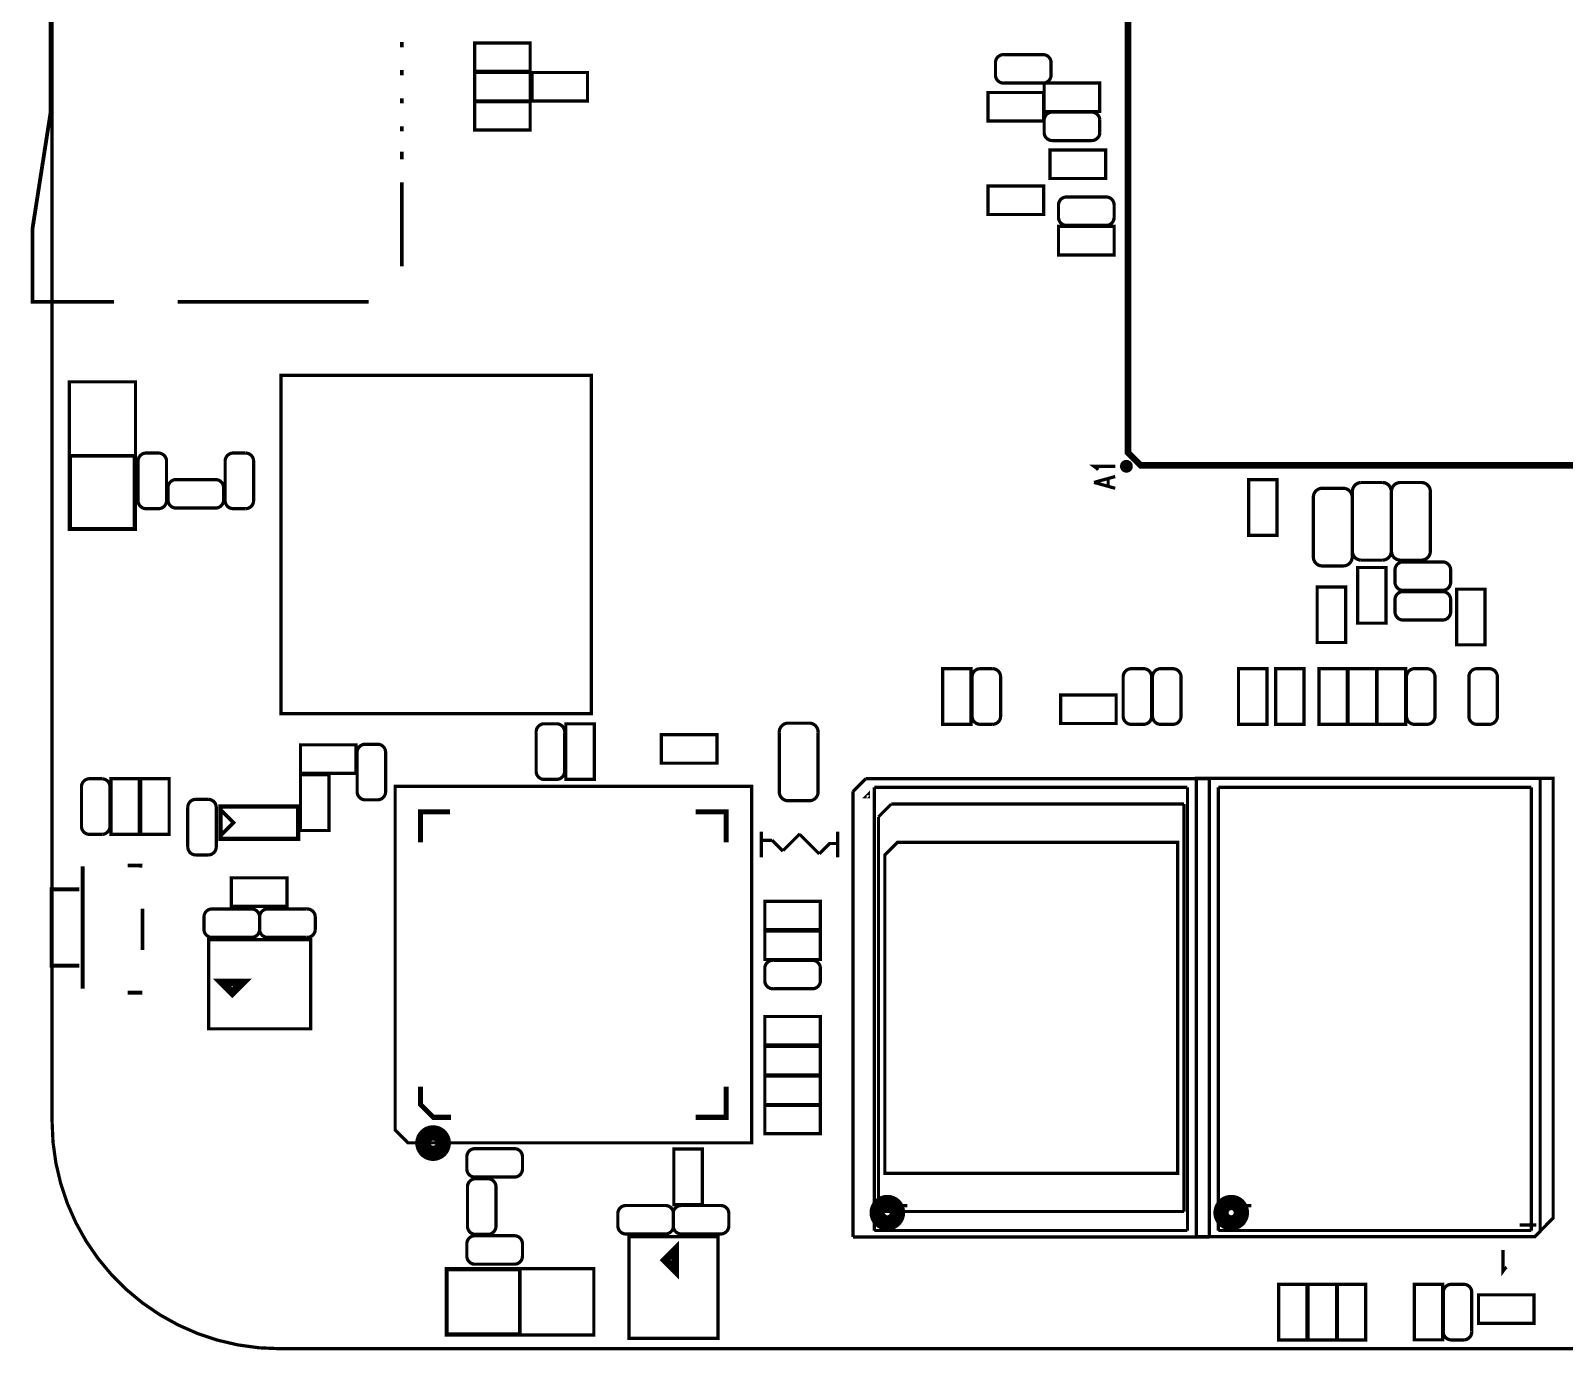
# Model space of a CAD drawing. Extents: x 24 to 194, y 25 to 135.
# Drawn here: x 24.6 to 84.8, y 25.3 to 77.2 of the extents above; entities that cross this region are included whole.
import ezdxf

# ---------------------------------------------------------------- set-up
doc = ezdxf.new("R2010")
doc.units = 0
doc.layers.add('SILKSCREENTOP_P', color=7, linetype='CONTINUOUS')

msp = doc.modelspace()

# ---------------------------------------------------------------- linework, layer by layer
at = {"layer": 'SILKSCREENTOP_P'}
for points, const_width in [([(25.4, 125.03277), (25.4, 34.345118)], 0.127), ([(27.835098, 66.511932), (24.634698, 66.511932), (24.634698, 69.410072), (25.335738, 73.910952), (25.335738, 81.309972), (27.736038, 81.309972)], 0.150114), ([(86.658704, 60.089542), (68.158614, 60.089542), (67.658742, 60.589668), (67.658742, 79.089758), (86.658704, 79.089758), (86.658704, 60.089542)], 0.254), ([(39.135558, 76.710032), (39.135558, 76.511912)], 0.150114), ([(43.290744, 75.560936), (41.995344, 75.560936), (41.995344, 76.678536), (42.884344, 76.678536)], 0.127), ([(43.290744, 75.560936), (44.179744, 75.560936), (44.179744, 76.678536), (42.833544, 76.678536)], 0.127), ([(62.454536, 75.916028), (62.454536, 75.408028)], 0.127), ([(63.343536, 76.220828), (62.784736, 76.220828)], 0.127), ([(64.308736, 76.220828), (63.343536, 76.220828)], 0.127), ([(64.638936, 75.408028), (64.638936, 75.916028)], 0.127), ([(39.135558, 75.610212), (39.135558, 75.412092)], 0.150114), ([(43.290744, 74.400918), (41.995344, 74.400918), (41.995344, 75.518518), (42.884344, 75.518518)], 0.127), ([(43.290744, 74.400918), (44.179744, 74.400918), (44.179744, 75.518518), (42.833544, 75.518518)], 0.127), ([(45.13707, 75.518518), (44.24807, 75.518518), (44.24807, 74.400918), (45.59427, 74.400918)], 0.127), ([(45.13707, 75.518518), (46.43247, 75.518518), (46.43247, 74.400918), (45.54347, 74.400918)], 0.127), ([(63.054484, 74.732388), (62.165484, 74.732388), (62.165484, 73.614788), (63.511684, 73.614788)], 0.127), ([(62.784736, 75.103228), (63.343536, 75.103228), (64.308736, 75.103228)], 0.127), ([(63.054484, 74.732388), (64.349884, 74.732388), (64.349884, 73.614788), (63.460884, 73.614788)], 0.127), ([(65.256156, 75.10272), (64.367156, 75.10272), (64.367156, 73.98512), (65.713356, 73.98512)], 0.127), ([(65.256156, 75.10272), (66.551556, 75.10272), (66.551556, 73.98512), (65.662556, 73.98512)], 0.127), ([(39.135558, 74.510392), (39.135558, 74.312272)], 0.150114), ([(43.290744, 73.259188), (41.995344, 73.259188), (41.995344, 74.376788), (42.884344, 74.376788)], 0.127), ([(43.290744, 73.259188), (44.179744, 73.259188), (44.179744, 74.376788), (42.833544, 74.376788)], 0.127), ([(64.367156, 73.65873), (64.367156, 73.15073)], 0.127), ([(65.256156, 73.96353), (64.697356, 73.96353)], 0.127), ([(66.221356, 73.96353), (65.256156, 73.96353)], 0.127), ([(66.551556, 73.15073), (66.551556, 73.65873)], 0.127), ([(39.135558, 73.410572), (39.135558, 73.209912)], 0.150114), ([(64.697356, 72.84593), (65.256156, 72.84593), (66.221356, 72.84593)], 0.127), ([(39.135558, 72.409812), (39.135558, 72.110092)], 0.150114), ([(65.89141, 71.355966), (64.59601, 71.355966), (64.59601, 72.473566), (65.48501, 72.473566)], 0.127), ([(65.89141, 71.355966), (66.78041, 71.355966), (66.78041, 72.473566), (65.43421, 72.473566)], 0.127), ([(39.135558, 71.210932), (39.135558, 67.911472)], 0.150114), ([(63.457582, 69.941186), (62.162182, 69.941186), (62.162182, 71.058786), (63.051182, 71.058786)], 0.127), ([(63.457582, 69.941186), (64.346582, 69.941186), (64.346582, 71.058786), (63.000382, 71.058786)], 0.127), ([(65.819782, 70.630796), (65.260982, 70.630796)], 0.127), ([(66.784982, 70.630796), (65.819782, 70.630796)], 0.127), ([(64.930782, 70.325996), (64.930782, 69.817996)], 0.127), ([(67.115182, 69.817996), (67.115182, 70.325996)], 0.127), ([(65.819782, 69.47281), (64.930782, 69.47281), (64.930782, 68.35521), (66.276982, 68.35521)], 0.127), ([(65.260982, 69.513196), (65.819782, 69.513196), (66.784982, 69.513196)], 0.127), ([(65.819782, 69.47281), (67.115182, 69.47281), (67.115182, 68.35521), (66.226182, 68.35521)], 0.127), ([(30.334458, 66.511932), (37.835078, 66.511932)], 0.150114), ([(26.07691, 57.570878), (26.07691, 63.370968), (28.677108, 63.370968), (28.677108, 57.570878), (26.07691, 57.570878)], 0.127), ([(34.393632, 63.621412), (46.585632, 63.621412), (46.585632, 50.337212), (34.393632, 50.337212), (34.393632, 63.621412)], 0.127), ([(26.106882, 57.588658), (26.106882, 60.46343), (28.646882, 60.46343), (28.646882, 57.588658), (26.106882, 57.588658)], 0.1524), ([(28.777946, 60.242958), (28.777946, 59.684158), (28.777946, 58.718958)], 0.127), ([(29.590746, 60.573158), (29.082746, 60.573158)], 0.127), ([(29.895546, 59.684158), (29.895546, 60.242958)], 0.127), ([(32.197802, 60.243212), (32.197802, 59.684412), (32.197802, 58.719212)], 0.127), ([(33.010602, 60.573412), (32.502602, 60.573412)], 0.127), ([(33.315402, 59.684412), (33.315402, 60.243212)], 0.127), ([(29.895546, 58.718958), (29.895546, 59.684158)], 0.127), ([(33.315402, 58.719212), (33.315402, 59.684412)], 0.127), ([(66.483992, 59.911234), (66.444368, 59.968892), (66.325242, 60.055506), (67.158616, 60.055506)], 0.127), ([(66.325242, 59.420506), (67.158616, 59.651392)], 0.127), ([(29.953458, 59.226958), (29.953458, 58.718958)], 0.127), ([(31.807658, 59.531758), (31.248858, 59.531758), (30.283658, 59.531758)], 0.127), ([(32.137858, 58.718958), (32.137858, 59.226958)], 0.127), ([(66.325242, 59.420506), (67.158616, 59.18962)], 0.127), ([(66.88074, 59.276234), (66.88074, 59.564778)], 0.127), ([(73.513442, 58.639456), (73.513442, 59.528456), (72.395842, 59.528456), (72.395842, 58.182256)], 0.127), ([(76.134468, 59.189366), (75.270868, 59.189366)], 0.127), ([(76.475336, 59.048142), (76.475336, 58.235342)], 0.127), ([(77.669136, 59.416442), (76.805536, 59.416442)], 0.127), ([(77.999336, 56.736742), (77.999336, 58.235342), (77.999336, 59.048142)], 0.127), ([(78.010004, 59.048142), (78.010004, 57.549542), (78.010004, 56.736742)], 0.127), ([(79.203804, 59.416442), (78.340204, 59.416442)], 0.127), ([(79.534004, 57.549542), (79.534004, 59.048142)], 0.127), ([(29.082746, 58.388758), (29.590746, 58.388758)], 0.127), ([(30.283658, 58.414158), (31.248858, 58.414158)], 0.127), ([(31.248858, 58.414158), (31.807658, 58.414158)], 0.127), ([(32.502602, 58.389012), (33.010602, 58.389012)], 0.127), ([(73.513442, 58.639456), (73.513442, 57.344056), (72.395842, 57.344056), (72.395842, 58.233056)], 0.127), ([(74.940668, 58.821066), (74.940668, 58.008266)], 0.127), ([(76.464668, 56.509666), (76.464668, 58.008266), (76.464668, 58.821066)], 0.127), ([(74.940668, 58.008266), (74.940668, 56.509666)], 0.127), ([(76.475336, 58.235342), (76.475336, 56.736742)], 0.127), ([(79.534004, 56.736742), (79.534004, 57.549542)], 0.127), ([(75.270868, 56.141366), (76.134468, 56.141366)], 0.127), ([(77.798168, 55.189882), (77.798168, 56.078882), (76.680568, 56.078882), (76.680568, 54.732682)], 0.127), ([(76.805536, 56.368442), (77.669136, 56.368442)], 0.127), ([(78.14818, 55.9943), (78.14818, 55.4863)], 0.127), ([(78.340204, 56.368442), (79.203804, 56.368442)], 0.127), ([(80.00238, 56.2991), (79.44358, 56.2991), (78.47838, 56.2991)], 0.127), ([(80.33258, 55.4863), (80.33258, 55.9943)], 0.127), ([(76.206858, 54.427882), (76.206858, 55.316882), (75.089258, 55.316882), (75.089258, 53.970682)], 0.127), ([(77.798168, 55.189882), (77.798168, 53.894482), (76.680568, 53.894482), (76.680568, 54.783482)], 0.127), ([(78.14818, 54.82971), (78.14818, 54.32171)], 0.127), ([(78.47838, 55.1815), (79.44358, 55.1815)], 0.127), ([(80.00238, 55.13451), (79.44358, 55.13451), (78.47838, 55.13451)], 0.127), ([(79.44358, 55.1815), (80.00238, 55.1815)], 0.127), ([(80.33258, 54.32171), (80.33258, 54.82971)], 0.127), ([(81.684114, 54.337966), (81.684114, 55.226966), (80.566514, 55.226966), (80.566514, 53.880766)], 0.127), ([(76.206858, 54.427882), (76.206858, 53.132482), (75.089258, 53.132482), (75.089258, 54.021482)], 0.127), ([(81.684114, 54.337966), (81.684114, 53.042566), (80.566514, 53.042566), (80.566514, 53.931566)], 0.127), ([(78.47838, 54.01691), (79.44358, 54.01691)], 0.127), ([(79.44358, 54.01691), (80.00238, 54.01691)], 0.127), ([(60.378848, 50.809144), (60.378848, 52.104544), (61.496448, 52.104544), (61.496448, 51.215544)], 0.127), ([(61.53785, 51.774344), (61.53785, 51.215544), (61.53785, 50.250344)], 0.127), ([(62.35065, 52.104544), (61.84265, 52.104544)], 0.127), ([(62.65545, 51.215544), (62.65545, 51.774344)], 0.127), ([(67.471544, 51.774344), (67.471544, 51.215544), (67.471544, 50.250344)], 0.127), ([(68.284344, 52.104544), (67.776344, 52.104544)], 0.127), ([(68.589144, 51.215544), (68.589144, 51.774344)], 0.127), ([(68.623942, 51.774344), (68.623942, 51.215544), (68.623942, 50.250344)], 0.127), ([(69.436742, 52.104544), (68.928742, 52.104544)], 0.127), ([(69.741542, 51.215544), (69.741542, 51.774344)], 0.127), ([(73.119742, 51.21529), (73.119742, 52.10429), (72.002142, 52.10429), (72.002142, 50.75809)], 0.127), ([(74.576432, 51.215544), (74.576432, 52.104544), (73.458832, 52.104544), (73.458832, 50.758344)], 0.127), ([(75.160124, 50.809144), (75.160124, 52.104544), (76.277724, 52.104544), (76.277724, 51.215544)], 0.127), ([(76.30287, 50.809144), (76.30287, 52.104544), (77.42047, 52.104544), (77.42047, 51.215544)], 0.127), ([(77.445616, 50.809144), (77.445616, 52.104544), (78.563216, 52.104544), (78.563216, 51.215544)], 0.127), ([(78.599538, 51.774344), (78.599538, 51.215544), (78.599538, 50.250344)], 0.127), ([(79.412338, 52.104544), (78.904338, 52.104544)], 0.127), ([(79.717138, 51.215544), (79.717138, 51.774344)], 0.127), ([(81.049622, 51.774344), (81.049622, 51.215544), (81.049622, 50.250344)], 0.127), ([(81.862422, 52.104544), (81.354422, 52.104544)], 0.127), ([(82.167222, 51.215544), (82.167222, 51.774344)], 0.127), ([(60.378848, 50.809144), (60.378848, 49.920144), (61.496448, 49.920144), (61.496448, 51.266344)], 0.127), ([(62.65545, 50.250344), (62.65545, 51.215544)], 0.127), ([(68.589144, 50.250344), (68.589144, 51.215544)], 0.127), ([(69.741542, 50.250344), (69.741542, 51.215544)], 0.127), ([(73.119742, 51.21529), (73.119742, 49.91989), (72.002142, 49.91989), (72.002142, 50.80889)], 0.127), ([(74.576432, 51.215544), (74.576432, 49.920144), (73.458832, 49.920144), (73.458832, 50.809144)], 0.127), ([(75.160124, 50.809144), (75.160124, 49.920144), (76.277724, 49.920144), (76.277724, 51.266344)], 0.127), ([(76.30287, 50.809144), (76.30287, 49.920144), (77.42047, 49.920144), (77.42047, 51.266344)], 0.127), ([(77.445616, 50.809144), (77.445616, 49.920144), (78.563216, 49.920144), (78.563216, 51.266344)], 0.127), ([(79.717138, 50.250344), (79.717138, 51.215544)], 0.127), ([(82.167222, 50.250344), (82.167222, 51.215544)], 0.127), ([(65.901062, 51.071018), (65.012062, 51.071018), (65.012062, 49.953418), (66.358262, 49.953418)], 0.127), ([(65.901062, 51.071018), (67.196462, 51.071018), (67.196462, 49.953418), (66.307462, 49.953418)], 0.127), ([(45.226986, 49.94148), (44.718986, 49.94148)], 0.127), ([(46.696122, 49.05248), (46.696122, 49.94148), (45.578522, 49.94148), (45.578522, 48.59528)], 0.127), ([(55.15737, 49.96688), (54.29377, 49.96688)], 0.127), ([(44.414186, 49.61128), (44.414186, 49.05248), (44.414186, 48.08728)], 0.127), ([(45.531786, 49.05248), (45.531786, 49.61128)], 0.127), ([(50.626264, 48.393858), (49.330864, 48.393858), (49.330864, 49.511458), (50.219864, 49.511458)], 0.127), ([(50.626264, 48.393858), (51.515264, 48.393858), (51.515264, 49.511458), (50.169064, 49.511458)], 0.127), ([(53.96357, 49.59858), (53.96357, 48.09998), (53.96357, 47.28718)], 0.127), ([(55.48757, 48.09998), (55.48757, 49.59858)], 0.127), ([(61.84265, 49.920144), (62.35065, 49.920144)], 0.127), ([(67.776344, 49.920144), (68.284344, 49.920144)], 0.127), ([(68.928742, 49.920144), (69.436742, 49.920144)], 0.127), ([(78.904338, 49.920144), (79.412338, 49.920144)], 0.127), ([(81.354422, 49.920144), (81.862422, 49.920144)], 0.127), ([(36.452302, 47.996094), (35.156902, 47.996094), (35.156902, 49.113694), (36.045902, 49.113694)], 0.127), ([(36.452302, 47.996094), (37.341302, 47.996094), (37.341302, 49.113694), (35.995102, 49.113694)], 0.127), ([(37.383212, 48.808894), (37.383212, 47.843694)], 0.127), ([(38.196012, 49.139094), (37.688012, 49.139094)], 0.127), ([(38.500812, 47.284894), (38.500812, 47.843694), (38.500812, 48.808894)], 0.127), ([(45.531786, 48.08728), (45.531786, 49.05248)], 0.127), ([(46.696122, 49.05248), (46.696122, 47.75708), (45.578522, 47.75708), (45.578522, 48.64608)], 0.127), ([(27.367738, 47.782988), (26.859738, 47.782988)], 0.127), ([(28.828492, 46.893988), (28.828492, 47.782988), (27.710892, 47.782988), (27.710892, 46.436788)], 0.127), ([(29.998924, 46.893988), (29.998924, 47.782988), (28.881324, 47.782988), (28.881324, 46.436788)], 0.127), ([(36.274502, 47.046134), (36.274502, 47.935134), (35.156902, 47.935134), (35.156902, 46.588934)], 0.127), ([(37.383212, 47.843694), (37.383212, 47.284894)], 0.127), ([(44.718986, 47.75708), (45.226986, 47.75708)], 0.127), ([(55.48757, 47.28718), (55.48757, 48.09998)], 0.127), ([(56.85917, 47.28718), (57.359042, 47.787052)], 0.127), ([(57.359042, 47.787052), (70.859142, 47.787052)], 0.127), ([(70.342252, 29.79801), (83.629246, 29.796232), (84.358226, 30.527752), (84.35848, 47.797974), (70.342252, 47.797974), (70.342252, 29.79801)], 0.127), ([(70.850252, 29.79801), (83.641946, 29.798772), (83.850226, 30.009592), (83.85048, 47.797974), (70.850252, 47.797974), (70.850252, 29.79801)], 0.127), ([(70.859142, 47.787052), (70.859142, 29.787088)], 0.127), ([(26.554938, 47.452788), (26.554938, 46.487588)], 0.127), ([(27.672538, 45.928788), (27.672538, 46.487588), (27.672538, 47.452788)], 0.127), ([(31.543244, 46.97476), (31.035244, 46.97476)], 0.127), ([(36.274502, 47.046134), (36.274502, 45.750734), (35.156902, 45.750734), (35.156902, 46.639734)], 0.127), ([(37.688012, 46.954694), (38.196012, 46.954694)], 0.127), ([(39.383208, 33.484566), (38.875208, 33.992566), (38.875208, 47.484792), (52.875434, 47.484792), (52.875434, 33.484566), (39.383208, 33.484566)], 0.127), ([(56.85917, 29.787088), (56.85917, 47.28718)], 0.127), ([(57.465468, 47.071788), (57.465468, 47.173388), (57.363868, 47.071788), (57.465468, 47.071788)], 0.127), ([(57.697116, 47.441358), (57.697116, 30.041342)], 0.127), ([(69.997066, 47.441358), (57.697116, 47.441358)], 0.127), ([(69.997066, 30.041342), (69.997066, 47.441358)], 0.127), ([(71.204328, 47.441358), (71.204328, 30.041342)], 0.127), ([(83.504278, 47.441358), (71.204328, 47.441358)], 0.127), ([(83.504278, 30.041342), (83.504278, 47.441358)], 0.127), ([(26.554938, 46.487588), (26.554938, 45.928788)], 0.127), ([(28.828492, 46.893988), (28.828492, 45.598588), (27.710892, 45.598588), (27.710892, 46.487588)], 0.127), ([(29.998924, 46.893988), (29.998924, 45.598588), (28.881324, 45.598588), (28.881324, 46.487588)], 0.127), ([(30.730444, 46.64456), (30.730444, 45.67936)], 0.127), ([(31.848044, 45.12056), (31.848044, 45.67936), (31.848044, 46.64456)], 0.127), ([(32.0167, 46.693328), (35.0647, 46.693328), (35.0647, 45.423328), (32.0167, 45.423328), (32.0167, 46.693328)], 0.1778), ([(32.0167, 46.566328), (32.5247, 46.058328), (32.0167, 45.550328)], 0.1524), ([(39.875206, 45.284644), (39.875206, 46.484794), (41.025318, 46.484794)], 0.199898), ([(50.675286, 46.484794), (51.875436, 46.484794), (51.875436, 45.284644)], 0.199898), ([(54.29377, 46.91888), (55.15737, 46.91888)], 0.127), ([(57.859168, 46.287182), (58.35904, 46.787054)], 0.127), ([(58.35904, 46.787054), (69.859144, 46.787054)], 0.127), ([(69.859144, 46.787054), (69.859144, 30.787086)], 0.127), ([(57.859168, 30.787086), (57.859168, 46.287182)], 0.127), ([(26.859738, 45.598588), (27.367738, 45.598588)], 0.127), ([(30.730444, 45.67936), (30.730444, 45.12056)], 0.127), ([(53.258466, 45.70095), (53.258466, 44.701206)], 0.127), ([(53.678836, 45.366178), (53.259736, 45.366178)], 0.127), ([(54.110636, 44.934378), (53.678836, 45.366178)], 0.127), ([(54.771036, 45.620178), (54.110636, 44.959778)], 0.127), ([(54.771036, 45.594778), (54.771036, 45.620178)], 0.127), ([(55.533036, 44.832778), (54.771036, 45.594778)], 0.127), ([(56.256936, 45.239178), (55.939436, 45.239178), (55.533036, 44.832778)], 0.127), ([(56.258206, 45.70095), (56.258206, 44.701206)], 0.127), ([(58.109104, 32.286956), (58.109104, 44.787058), (58.60923, 45.287184), (69.609208, 45.287184), (69.609208, 32.286956), (58.109104, 32.286956)], 0.127), ([(31.035244, 44.79036), (31.543244, 44.79036)], 0.127), ([(26.602182, 39.541958), (26.602182, 44.34205)], 0.150114), ([(28.365958, 44.37507), (28.951682, 44.372022)], 0.150114), ([(26.47696, 40.44188), (25.376886, 40.44188), (25.376886, 43.441874), (26.47696, 43.441874)], 0.150114), ([(33.334198, 43.8912), (32.445198, 43.8912), (32.445198, 42.7736), (33.791398, 42.7736)], 0.127), ([(33.334198, 43.8912), (34.629598, 43.8912), (34.629598, 42.7736), (33.740598, 42.7736)], 0.127), ([(54.689248, 41.853104), (53.393848, 41.853104), (53.393848, 42.970704), (54.282848, 42.970704)], 0.127), ([(54.689248, 41.853104), (55.578248, 41.853104), (55.578248, 42.970704), (54.232048, 42.970704)], 0.127), ([(28.951682, 41.053004), (28.951682, 42.67708)], 0.150114), ([(31.367222, 42.36466), (31.367222, 41.85666)], 0.127), ([(32.256222, 42.66946), (31.697422, 42.66946)], 0.127), ([(33.221422, 42.66946), (32.256222, 42.66946)], 0.127), ([(33.551622, 41.85666), (33.551622, 42.36466)], 0.127), ([(33.551876, 42.36466), (33.551876, 41.85666)], 0.127), ([(35.406076, 42.66946), (34.847276, 42.66946), (33.882076, 42.66946)], 0.127), ([(35.736276, 41.85666), (35.736276, 42.36466)], 0.127), ([(31.697422, 41.55186), (32.256222, 41.55186), (33.221422, 41.55186)], 0.127), ([(33.882076, 41.55186), (34.847276, 41.55186)], 0.127), ([(34.847276, 41.55186), (35.406076, 41.55186)], 0.127), ([(54.689248, 40.684958), (53.393848, 40.684958), (53.393848, 41.802558), (54.282848, 41.802558)], 0.127), ([(54.689248, 40.684958), (55.578248, 40.684958), (55.578248, 41.802558), (54.232048, 41.802558)], 0.127), ([(35.552888, 41.46042), (31.552896, 41.46042), (31.552896, 37.9603), (35.552888, 37.9603), (35.552888, 41.46042)], 0.127), ([(53.393848, 40.348662), (53.393848, 39.840662)], 0.127), ([(55.248048, 40.653462), (54.689248, 40.653462), (53.724048, 40.653462)], 0.127), ([(55.578248, 39.840662), (55.578248, 40.348662)], 0.127), ([(32.476694, 39.378636), (32.876744, 39.778686), (32.076644, 39.778686), (32.476694, 39.378636)], 0.299974), ([(28.365958, 39.381938), (28.951682, 39.381938)], 0.150114), ([(53.724048, 39.535862), (54.689248, 39.535862)], 0.127), ([(54.689248, 39.535862), (55.248048, 39.535862)], 0.127), ([(54.689248, 37.32784), (53.393848, 37.32784), (53.393848, 38.44544), (54.282848, 38.44544)], 0.127), ([(54.689248, 37.32784), (55.578248, 37.32784), (55.578248, 38.44544), (54.232048, 38.44544)], 0.127), ([(54.689248, 36.155884), (53.393848, 36.155884), (53.393848, 37.273484), (54.282848, 37.273484)], 0.127), ([(54.689248, 36.155884), (55.578248, 36.155884), (55.578248, 37.273484), (54.232048, 37.273484)], 0.127), ([(54.689248, 34.991294), (53.393848, 34.991294), (53.393848, 36.108894), (54.282848, 36.108894)], 0.127), ([(54.689248, 34.991294), (55.578248, 34.991294), (55.578248, 36.108894), (54.232048, 36.108894)], 0.127), ([(39.875206, 35.684714), (39.875206, 34.98469), (40.375332, 34.484564), (41.075356, 34.484564)], 0.199898), ([(50.675286, 34.484564), (51.875436, 34.484564), (51.875436, 35.684714)], 0.199898), ([(54.689248, 33.842198), (53.393848, 33.842198), (53.393848, 34.959798), (54.282848, 34.959798)], 0.127), ([(54.689248, 33.842198), (55.578248, 33.842198), (55.578248, 34.959798), (54.232048, 34.959798)], 0.127), ([(43.545506, 33.256474), (42.986706, 33.256474), (42.021506, 33.256474)], 0.127), ([(49.821846, 31.948882), (49.821846, 33.244282), (50.939446, 33.244282), (50.939446, 32.355282)], 0.127), ([(41.691306, 32.951674), (41.691306, 32.443674)], 0.127), ([(43.875706, 32.443674), (43.875706, 32.951674)], 0.127), ([(42.021506, 32.138874), (42.986706, 32.138874)], 0.127), ([(42.529506, 32.074866), (42.021506, 32.074866)], 0.127), ([(42.986706, 32.138874), (43.545506, 32.138874)], 0.127), ([(49.821846, 31.948882), (49.821846, 31.059882), (50.939446, 31.059882), (50.939446, 32.406082)], 0.127), ([(41.716706, 31.744666), (41.716706, 31.185866), (41.716706, 30.220666)], 0.127), ([(42.834306, 31.185866), (42.834306, 31.744666)], 0.127), ([(42.834306, 30.220666), (42.834306, 31.185866)], 0.127), ([(47.622714, 30.71876), (47.622714, 30.21076)], 0.127), ([(48.511714, 31.02356), (47.952914, 31.02356)], 0.127), ([(49.476914, 31.02356), (48.511714, 31.02356)], 0.127), ([(49.796192, 30.71876), (49.796192, 30.21076)], 0.127), ([(49.807114, 30.21076), (49.807114, 30.71876)], 0.127), ([(51.650392, 31.02356), (51.091592, 31.02356), (50.126392, 31.02356)], 0.127), ([(51.980592, 30.21076), (51.980592, 30.71876)], 0.127), ([(69.859144, 30.787086), (57.859168, 30.787086)], 0.127), ([(57.997344, 31.021528), (58.997088, 31.021528)], 0.127), ([(71.504556, 31.021528), (72.5043, 31.021528)], 0.127), ([(83.694524, 30.258766), (83.046316, 30.258766)], 0.127), ([(41.691306, 29.531564), (41.691306, 29.023564)], 0.127), ([(42.021506, 29.890466), (42.529506, 29.890466)], 0.127), ([(43.545506, 29.836364), (42.986706, 29.836364), (42.021506, 29.836364)], 0.127), ([(43.875706, 29.023564), (43.875706, 29.531564)], 0.127), ([(47.952914, 29.90596), (48.511714, 29.90596), (49.476914, 29.90596)], 0.127), ([(51.557936, 25.804368), (51.557936, 29.80436), (48.05807, 29.80436), (48.05807, 25.804368), (51.557936, 25.804368)], 0.127), ([(49.476406, 28.880562), (49.876456, 28.480766), (49.876456, 29.280612), (49.476406, 28.880562)], 0.299974), ([(50.126392, 29.90596), (51.091592, 29.90596)], 0.127), ([(51.091592, 29.90596), (51.650392, 29.90596)], 0.127), ([(70.859142, 29.787088), (56.85917, 29.787088)], 0.127), ([(57.697116, 30.041342), (69.997066, 30.041342)], 0.127), ([(71.204328, 30.041342), (83.504278, 30.041342)], 0.127), ([(82.531966, 28.598368), (82.474308, 28.558744), (82.387694, 28.439618), (82.387694, 29.272992)], 0.127), ([(40.88003, 28.542742), (46.68012, 28.542742), (46.68012, 25.942544), (40.88003, 25.942544), (40.88003, 28.542742)], 0.127), ([(40.897556, 28.51277), (43.772328, 28.51277), (43.772328, 25.97277), (40.897556, 25.97277), (40.897556, 28.51277)], 0.1524), ([(42.021506, 28.718764), (42.986706, 28.718764)], 0.127), ([(42.986706, 28.718764), (43.545506, 28.718764)], 0.127), ([(74.692764, 27.04084), (74.692764, 27.92984), (73.575164, 27.92984), (73.575164, 26.58364)], 0.127), ([(75.85583, 27.04084), (75.85583, 27.92984), (74.73823, 27.92984), (74.73823, 26.58364)], 0.127), ([(76.999084, 27.04084), (76.999084, 27.92984), (75.881484, 27.92984), (75.881484, 26.58364)], 0.127), ([(78.904084, 26.63571), (78.904084, 27.93111), (80.021684, 27.93111), (80.021684, 27.04211)], 0.127), ([(80.857344, 27.92984), (80.349344, 27.92984)], 0.127), ([(34.348928, 25.4), (111.047022, 25.4), (111.047022, 27.108912), (125.024896, 27.108912), (125.024896, 25.4)], 0.127), ([(78.904084, 26.63571), (78.904084, 25.74671), (80.021684, 25.74671), (80.021684, 27.09291)], 0.127), ([(80.044544, 27.59964), (80.044544, 26.63444)], 0.127), ([(81.162144, 26.07564), (81.162144, 26.63444), (81.162144, 27.59964)], 0.127), ([(82.314034, 27.51455), (81.425034, 27.51455), (81.425034, 26.39695), (82.771234, 26.39695)], 0.127), ([(82.314034, 27.51455), (83.609434, 27.51455), (83.609434, 26.39695), (82.720434, 26.39695)], 0.127), ([(74.692764, 27.04084), (74.692764, 25.74544), (73.575164, 25.74544), (73.575164, 26.63444)], 0.127), ([(75.85583, 27.04084), (75.85583, 25.74544), (74.73823, 25.74544), (74.73823, 26.63444)], 0.127), ([(76.999084, 27.04084), (76.999084, 25.74544), (75.881484, 25.74544), (75.881484, 26.63444)], 0.127), ([(80.044544, 26.63444), (80.044544, 26.07564)], 0.127), ([(80.349344, 25.74544), (80.857344, 25.74544)], 0.127)]:
    msp.add_lwpolyline(points, dxfattribs=dict(at, const_width=const_width))
at = {"layer": 'SILKSCREENTOP_P', "const_width": 0.127}
for points in [[(62.784736, 76.220828, 0.4142136), (62.454536, 75.916028)], [(64.638936, 75.916028, 0.4144497), (64.308482, 76.220828)], [(62.454536, 75.408028, 0.4142136), (62.784736, 75.103228)], [(64.308482, 75.103228, 0.414448), (64.638936, 75.408028)], [(64.697356, 73.96353, 0.4142136), (64.367156, 73.65873)], [(66.551556, 73.65873, 0.4142136), (66.221356, 73.96353)], [(64.367156, 73.15073, 0.4142136), (64.697356, 72.84593)], [(66.221356, 72.84593, 0.4142136), (66.551556, 73.15073)], [(65.260982, 70.630796, 0.4142136), (64.930782, 70.325996)], [(67.115182, 70.325996, 0.4142136), (66.784982, 70.630796)], [(64.930782, 69.817996, 0.4142136), (65.260982, 69.513196)], [(66.784982, 69.513196, 0.4142136), (67.115182, 69.817996)], [(29.082746, 60.573158, 0.4142136), (28.777946, 60.242958)], [(29.895546, 60.242958, 0.4142136), (29.590746, 60.573158)], [(32.502602, 60.573412, 0.4142136), (32.197802, 60.243212)], [(33.315402, 60.243212, 0.4142136), (33.010602, 60.573412)], [(30.283658, 59.531758, 0.4142136), (29.953458, 59.226958)], [(32.137858, 59.226958, 0.4142136), (31.807658, 59.531758)], [(75.271122, 59.189366, 0.4140024), (74.940668, 58.821066)], [(76.464668, 58.821066, 0.4139992), (76.134214, 59.189366)], [(76.80579, 59.416442, 0.4140024), (76.475336, 59.048142)], [(77.999336, 59.048142, 0.4139992), (77.668882, 59.416442)], [(78.340458, 59.416442, 0.4140024), (78.010004, 59.048142)], [(79.534004, 59.048142, 0.4139992), (79.20355, 59.416442)], [(28.777946, 58.718958, 0.4142136), (29.082746, 58.388758)], [(29.590746, 58.388758, 0.4142136), (29.895546, 58.718958)], [(29.953458, 58.718958, 0.4142136), (30.283658, 58.414158)], [(31.807658, 58.414158, 0.4142136), (32.137858, 58.718958)], [(32.197802, 58.719466, 0.4142247), (32.502602, 58.389012)], [(33.010602, 58.389012, 0.4142264), (33.315402, 58.719466)], [(76.475336, 56.736742, 0.4142003), (76.80579, 56.368442)], [(77.668882, 56.368442, 0.4142034), (77.999336, 56.736742)], [(78.010004, 56.736742, 0.4142003), (78.340458, 56.368442)], [(79.20355, 56.368442, 0.4142034), (79.534004, 56.736742)], [(74.940668, 56.509666, 0.4142003), (75.271122, 56.141366)], [(76.134214, 56.141366, 0.4142034), (76.464668, 56.509666)], [(78.47838, 56.2991, 0.4142136), (78.14818, 55.9943)], [(80.33258, 55.9943, 0.4144497), (80.002126, 56.2991)], [(78.14818, 55.4863, 0.4142136), (78.47838, 55.1815)], [(80.002126, 55.1815, 0.414448), (80.33258, 55.4863)], [(78.47838, 55.13451, 0.4142136), (78.14818, 54.82971)], [(80.33258, 54.82971, 0.4144497), (80.002126, 55.13451)], [(78.14818, 54.32171, 0.4142136), (78.47838, 54.01691)], [(80.002126, 54.01691, 0.414448), (80.33258, 54.32171)], [(61.84265, 52.104544, 0.4142136), (61.53785, 51.774344)], [(62.65545, 51.774344, 0.4142136), (62.35065, 52.104544)], [(67.776344, 52.104544, 0.4142136), (67.471544, 51.774344)], [(68.589144, 51.774344, 0.4142136), (68.284344, 52.104544)], [(68.928742, 52.104544, 0.4142136), (68.623942, 51.774344)], [(69.741542, 51.774344, 0.4139685), (69.436742, 52.104544)], [(78.904338, 52.104544, 0.4142136), (78.599538, 51.774344)], [(79.717138, 51.774344, 0.4142136), (79.412338, 52.104544)], [(81.354422, 52.104544, 0.4142136), (81.049622, 51.774344)], [(82.167222, 51.774344, 0.4139685), (81.862422, 52.104544)], [(44.718986, 49.94148, 0.4142136), (44.414186, 49.61128)], [(45.531786, 49.61128, 0.4142136), (45.226986, 49.94148)], [(54.294024, 49.967134, 0.4142136), (53.96357, 49.59858)], [(55.48757, 49.59858, 0.4144383), (55.157116, 49.967134)], [(61.53785, 50.250344, 0.4142136), (61.84265, 49.920144)], [(62.35065, 49.920144, 0.4142136), (62.65545, 50.250344)], [(67.471544, 50.250344, 0.4142136), (67.776344, 49.920144)], [(68.284344, 49.920144, 0.4142136), (68.589144, 50.250344)], [(68.623942, 50.250344, 0.4142136), (68.928742, 49.920144)], [(69.436742, 49.920144, 0.4139701), (69.741542, 50.250344)], [(78.599538, 50.250344, 0.4142136), (78.904338, 49.920144)], [(79.412338, 49.920144, 0.4142136), (79.717138, 50.250344)], [(81.049622, 50.250344, 0.4142136), (81.354422, 49.920144)], [(81.862422, 49.920144, 0.4139701), (82.167222, 50.250344)], [(37.688012, 49.139094, 0.4142136), (37.383212, 48.808894)], [(38.500812, 48.808894, 0.4142136), (38.196012, 49.139094)], [(26.859738, 47.782988, 0.4142264), (26.554938, 47.452534)], [(27.672538, 47.452534, 0.4142247), (27.367738, 47.782988)], [(44.414186, 48.087534, 0.414448), (44.718986, 47.75708)], [(45.226986, 47.75708, 0.4144497), (45.531786, 48.087534)], [(31.035244, 46.97476, 0.4139701), (30.730444, 46.64456)], [(31.848044, 46.64456, 0.4142136), (31.543244, 46.97476)], [(37.383212, 47.285148, 0.4142247), (37.688012, 46.954694)], [(38.196012, 46.954694, 0.4142264), (38.500812, 47.285148)], [(53.96357, 47.28718, 0.4139992), (54.294024, 46.91888)], [(55.157116, 46.91888, 0.4142253), (55.48757, 47.28718)], [(26.554938, 45.928788, 0.4142136), (26.859738, 45.598588)], [(27.367738, 45.598588, 0.4142136), (27.672538, 45.928788)], [(30.730444, 45.120814, 0.4139795), (31.035244, 44.79036)], [(31.543244, 44.79036, 0.4142264), (31.848044, 45.120814)], [(31.697422, 42.66946, 0.4142136), (31.367222, 42.36466)], [(33.551622, 42.36466, 0.4142264), (33.221168, 42.66946)], [(33.882076, 42.66946, 0.4142136), (33.551876, 42.36466)], [(35.736276, 42.36466, 0.4144497), (35.405822, 42.66946)], [(31.367222, 41.85666, 0.4142136), (31.697422, 41.55186)], [(33.221168, 41.55186, 0.4142247), (33.551622, 41.85666)], [(33.551876, 41.85666, 0.4142136), (33.882076, 41.55186)], [(35.405822, 41.55186, 0.414448), (35.736276, 41.85666)], [(53.724048, 40.653462, 0.4142136), (53.393848, 40.348662)], [(55.578248, 40.348662, 0.4144497), (55.247794, 40.653462)], [(53.393848, 39.840662, 0.4142136), (53.724048, 39.535862)], [(55.247794, 39.535862, 0.414448), (55.578248, 39.840662)], [(25.4, 34.339022, 0.4157484), (34.35477, 25.4)], [(42.021506, 33.256474, 0.4142136), (41.691306, 32.951674)], [(43.875706, 32.951674, 0.4142136), (43.545506, 33.256474)], [(41.691306, 32.443674, 0.4142136), (42.021506, 32.138874)], [(42.021506, 32.074866, 0.4142136), (41.716706, 31.744666)], [(42.834306, 31.744666, 0.4142136), (42.529506, 32.074866)], [(43.545506, 32.138874, 0.4142136), (43.875706, 32.443674)], [(47.953168, 31.02356, 0.4139795), (47.622714, 30.71876)], [(49.807114, 30.71876, 0.4139701), (49.476914, 31.02356)], [(50.126392, 31.02356, 0.4139685), (49.796192, 30.71876)], [(51.980592, 30.71876, 0.414208), (51.650138, 31.02356)], [(41.716706, 30.220666, 0.4142136), (42.021506, 29.890466)], [(42.529506, 29.890466, 0.4142136), (42.834306, 30.220666)], [(47.622714, 30.21076, 0.4142264), (47.953168, 29.90596)], [(49.476914, 29.90596, 0.4142136), (49.807114, 30.21076)], [(49.796192, 30.21076, 0.4142136), (50.126392, 29.90596)], [(51.650138, 29.90596, 0.414448), (51.980592, 30.21076)], [(42.021506, 29.836364, 0.4142136), (41.691306, 29.531564)], [(43.875706, 29.531564, 0.4142136), (43.545506, 29.836364)], [(41.691306, 29.023564, 0.4142136), (42.021506, 28.718764)], [(43.545506, 28.718764, 0.4142136), (43.875706, 29.023564)], [(80.349344, 27.92984, 0.4142136), (80.044544, 27.59964)], [(81.162144, 27.59964, 0.4142136), (80.857344, 27.92984)], [(80.044544, 26.075894, 0.414448), (80.349344, 25.74544)], [(80.857344, 25.74544, 0.4144497), (81.162144, 26.075894)]]:
    msp.add_lwpolyline(points, format="xyb", dxfattribs=at)
at = {"layer": 'SILKSCREENTOP_P'}
for points, const_width in [([(67.472814, 60.053982, 1), (67.722242, 60.053982, 1)], 0.254), ([(40.065452, 33.47466, 1), (40.6654, 33.47466, 1)], 0.8001), ([(57.907174, 30.741366, 1), (58.507122, 30.741366, 1)], 0.8001), ([(71.414386, 30.741366, 1), (72.014334, 30.741366, 1)], 0.8001)]:
    msp.add_lwpolyline(points, format="xyb", close=True, dxfattribs=dict(at, const_width=const_width))

doc.saveas('drawing.dxf')
